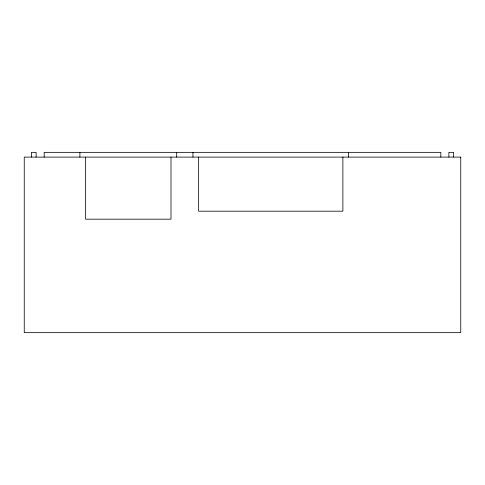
<?xml version="1.0" encoding="UTF-8"?>
<svg xmlns="http://www.w3.org/2000/svg" width="485" height="485" viewBox="0 0 485 485"><rect width="100%" height="100%" fill="white"/><g stroke="black" fill="none" stroke-linecap="round" stroke-linejoin="round"><path stroke-width="0.73" d="M453.633 157.098L453.633 152.351L448.886 152.351L448.886 157.098M440.823 157.098L440.823 152.351L44.177 152.351L44.177 157.098M348.57 152.351L348.57 157.098M342.877 157.098L342.877 211.187L198.644 211.187L198.644 157.098M192.951 152.351L192.951 157.098M176.692 152.351L176.692 157.098M170.999 157.098L170.999 219.178L85.596 219.178L85.596 157.098M79.898 152.351L79.898 157.098M36.114 157.098L36.114 152.351L31.367 152.351L31.367 157.098M460.75 157.098L24.25 157.098L24.25 332.649L460.75 332.649L460.75 157.098"/></g></svg>
